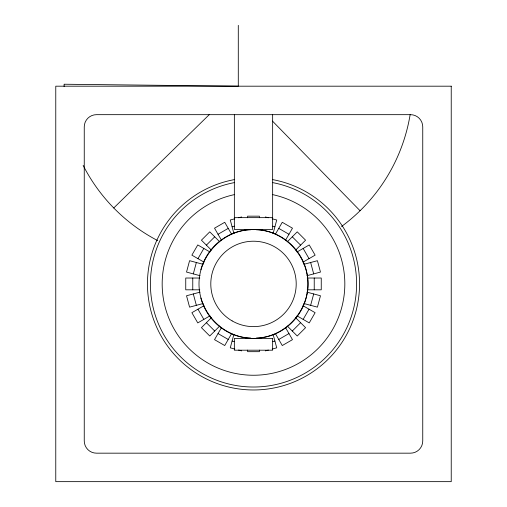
<?xml version="1.0" encoding="UTF-8"?>
<svg xmlns="http://www.w3.org/2000/svg" width="507" height="507" viewBox="0 0 507 507"><rect width="100%" height="100%" fill="white"/><g stroke="black" fill="none" stroke-linecap="round" stroke-linejoin="round"><path stroke-width="0.76" d="M250.553 229.817C222.44 230.539 198.915 256.035 199.004 283.92C198.915 311.805 222.44 337.301 250.553 338.023M193.306 273.894L196.361 262.512M233.904 334.284L230.273 347.84L234.823 349.057M273.096 233.556L276.727 220L272.177 218.783M310.639 305.328L313.694 293.946M197.958 258.652L203.846 248.449M221.54 327.497L214.518 339.652L224.728 345.54L231.743 333.384M275.257 234.456L282.272 222.3L292.482 228.188L285.46 240.343M303.154 319.391L309.042 309.188M206.387 245.141L214.721 236.807M211.349 317.737L201.425 327.661L209.759 335.995L219.683 326.071M287.317 241.769L297.241 231.845L305.575 240.179L295.651 250.103M292.279 331.033L300.613 322.699M113.745 207.971L209.568 114.348M218.029 234.266L228.232 228.378M204.036 305.677L191.88 312.692L197.768 322.902L209.923 315.88M297.077 251.96L309.232 244.938L315.12 255.148L302.964 262.163M278.768 339.462L288.971 333.574M234.823 218.783L230.273 220L233.904 233.556M238.62 217.763L241.655 216.952M232.092 226.781L234.367 226.166M200.088 292.133L186.532 295.765L189.58 307.147L203.136 303.516M303.864 264.324L317.42 260.693L320.468 272.075L306.912 275.707M272.633 341.674L274.908 341.059M265.345 350.888L268.38 350.077M272.177 349.057L276.727 347.84L273.096 334.284M256.447 338.023C284.56 337.301 308.085 311.805 307.996 283.92C308.085 256.035 284.56 230.539 256.447 229.817M234.354 217.642L272.646 217.642M199.783 278.026L185.746 278.026L185.746 289.814L199.783 289.814M307.217 278.026L321.254 278.026L321.254 289.814L307.217 289.814M265.345 216.952L268.38 217.763M272.633 226.166L274.908 226.781M203.136 264.324L189.58 260.693L186.532 272.075L200.088 275.707M306.912 292.133L320.468 295.765L317.42 307.147L303.864 303.516M232.092 341.059L234.367 341.674M238.62 350.077L241.655 350.888M278.768 228.378L288.971 234.266M209.923 251.96L197.768 244.938L191.88 255.148L204.036 262.163M302.964 305.677L315.12 312.692L309.232 322.902L297.077 315.88M218.029 333.574L228.232 339.462M292.279 236.807L300.613 245.141M219.683 241.769L209.759 231.845L201.425 240.179L211.349 250.103M295.651 317.737L305.575 327.661L297.241 335.995L287.317 326.071M206.387 322.699L214.721 331.033M272.506 121.116L360.071 210.735M303.154 248.449L309.042 258.652M231.743 234.456L224.728 222.3L214.518 228.188L221.54 240.343M285.46 327.497L292.482 339.652L282.272 345.54L275.257 333.384M197.958 309.188L203.846 319.391M310.639 262.512L313.694 273.894M193.306 293.946L196.361 305.328M314.232 278.026L314.232 289.814M272.646 114.671L272.646 229.424L234.354 229.424L234.354 114.671M259.394 217.725L259.394 216.166L247.606 216.166L247.606 217.725M259.394 350.115L259.394 351.674L247.606 351.674L247.606 350.115M238.29 25.35L238.29 86.19L64.11 84.232A174.186 174.186 0 0 0 64.104 86.57M192.768 278.026L192.768 289.814M272.665 194.631A91.317 91.317 0 0 1 329.176 335.038A91.317 91.317 0 0 1 177.824 335.038A91.317 91.317 0 0 1 234.335 194.631M272.468 182.577A103.105 103.105 0 0 1 339.443 340.875A103.105 103.105 0 0 1 167.557 340.875A103.105 103.105 0 0 1 234.532 182.577M272.462 179.579A106.052 106.052 0 0 1 342.003 342.352A106.052 106.052 0 0 1 164.997 342.352A106.052 106.052 0 0 1 234.538 179.579M200.861 269.819A54.496 54.496 0 0 1 284.757 239.285A54.496 54.496 0 0 1 284.757 328.555A54.496 54.496 0 0 1 200.861 298.021M410.119 114.772A174.186 174.186 0 0 1 341.503 226.509M157.709 240.616A174.186 174.186 0 0 1 83.148 165.39M451.23 86.19L55.77 86.19L55.77 481.65L451.23 481.65L451.23 86.19M410.524 114.671L96.476 114.671A12.225 12.225 0 0 0 84.251 126.896L84.251 440.944A12.225 12.225 0 0 0 96.476 453.169L410.524 453.169A12.225 12.225 0 0 0 422.749 440.944L422.749 126.896A12.225 12.225 0 0 0 410.524 114.671M272.646 338.416L234.354 338.416L234.354 350.198L272.646 350.198L272.646 338.416M232.149 320.906A42.708 42.708 0 0 0 296.208 283.92A42.708 42.708 0 0 0 232.149 246.934A42.708 42.708 0 0 0 232.149 320.906"/></g></svg>
